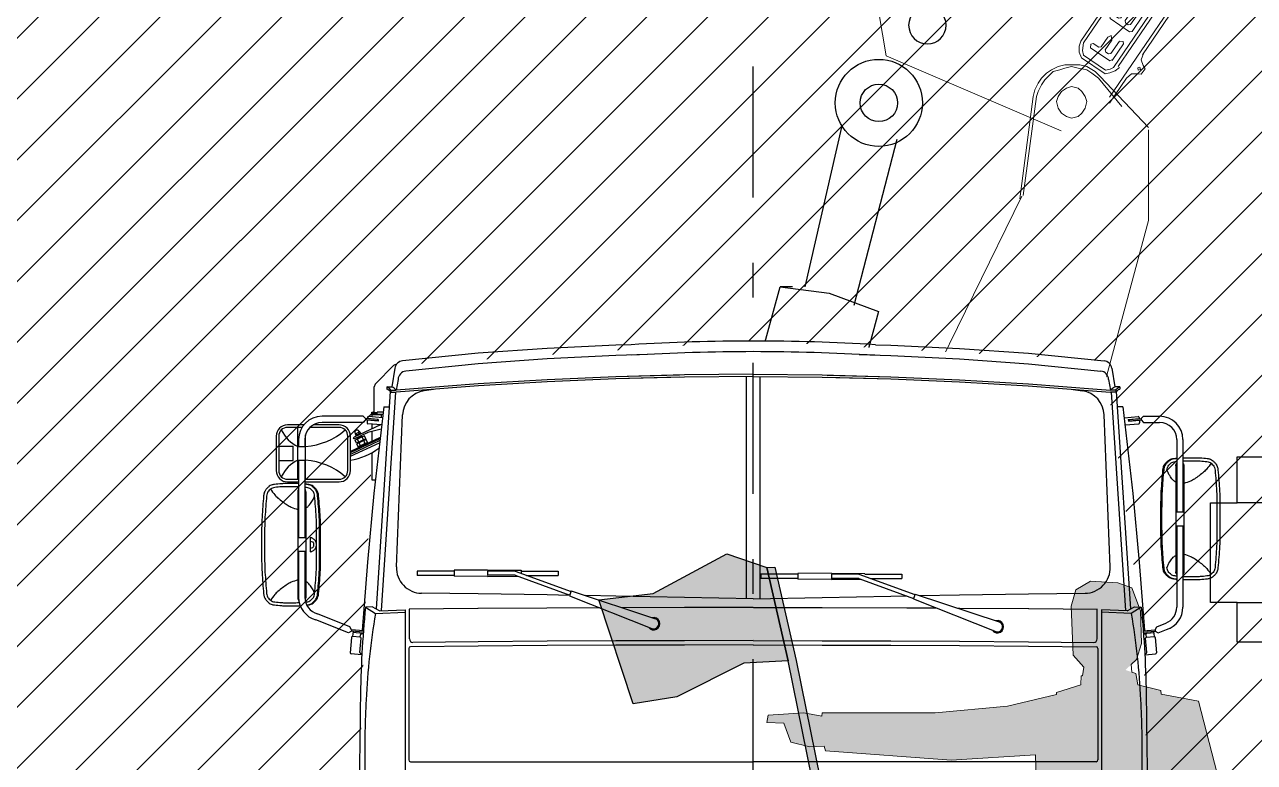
# Model space of a CAD drawing. Header units: metres. Extents: x 668617 to 675126, y 2286318 to 2293677.
# Drawn here: x 672250.003 to 672253.576, y 2287824.059 to 2287826.203 of the extents above; entities that cross this region are included whole.
import ezdxf

# ---------------------------------------------------------------- set-up
doc = ezdxf.new("R2010")
doc.units = ezdxf.units.M
doc.header["$MEASUREMENT"] = 0
doc.set_wipeout_variables(frame=1)
doc.linetypes.add('CONTINUA', pattern=[0])
doc.linetypes.add('DASHDOT2', pattern=[12.7, 6.35, -3.175, 0, -3.175])
for name, color, linetype in [('2', 7, 'Continuous'), ('DMTG_SECCIONES_VIALES', 250, 'Continuous'), ('ESTACIÓN', 7, 'Continuous'), ('PERSONA', 7, 'CONTINUA'), ('PERSONAS HATCH', 254, 'Continuous')]:
    doc.layers.add(name, color=color, linetype=linetype)

# ---------------------------------------------------------------- blocks, each defined once
blk = doc.blocks.new('A$C1E41380F')
at = {"layer": '2', "linetype": 'Continuous', "lineweight": 20}
for p, q in [((253.3, 141.3), (316.7, 14.6)), ((287.5, 48.7), (306.9, 9.7))]:
    blk.add_line(p, q, dxfattribs=at)
for points in [[(-687, 1919.6), (-672.3, 1934.2), (-648, 1948.8), (-628.5, 1953.7), (-584.6, 1953.7), (-565.2, 1948.8), (-545.7, 1939.1), (-531.1, 1929.3), (-516.4, 1914.7), (-506.7, 1900.1), (-496.9, 1880.6), (-492.1, 1861.1)], [(-682.1, 1914.7), (-662.6, 1929.3), (-648, 1939.1), (-623.6, 1943.9), (-604.1, 1948.8), (-584.6, 1943.9), (-570, 1939.1), (-550.5, 1934.2), (-526.2, 1909.8), (-516.4, 1895.2), (-506.7, 1875.7), (-501.8, 1861.1)], [(-827.3, 1771), (-687, 1919.6)], [(-750.3, 1831.9), (-682.1, 1914.7)], [(-560.3, 1846.5), (-565.2, 1827), (-574.9, 1812.4), (-589.5, 1802.7), (-604.1, 1797.8), (-623.6, 1802.7), (-633.4, 1812.4), (-643.1, 1827), (-648, 1846.5), (-643.1, 1861.1), (-633.4, 1875.7), (-623.6, 1885.5), (-604.1, 1890.4), (-589.5, 1885.5), (-574.9, 1875.7), (-565.2, 1861.1), (-560.3, 1846.5)], [(-501.8, 1861.1), (-462.8, 1573.7)], [(-492.1, 1861.1), (-453.1, 1563.9)], [(-828.2, 1500.6), (-828.2, 1764.7)], [(-459.8, 1571.3), (243.6, 136.4)], [(-828.2, 1500.6), (-448.2, 92.6)], [(-550.5, 521.3), (-555.4, 521.3), (-555.4, 555.4), (-550.5, 555.4), (-550.5, 560.3), (-531.1, 560.3), (-526.2, 555.4), (-521.3, 555.4), (-521.3, 550.5), (-516.4, 550.5), (-511.6, 545.7), (-511.6, 540.8), (-506.7, 540.8)], [(-506.7, 540.8), (-112.1, 4.9)], [(-550.5, 521.3), (-414.1, 0)], [(-531.1, 531.1), (-268, 9.7)], [(-136.4, 394.6), (-131.5, 419), (-116.9, 438.5), (-97.4, 453.1), (-78, 458), (-58.5, 453.1), (-43.8, 448.2), (-19.5, 423.9)], [(-131.5, 185.1), (-136.4, 194.9), (-136.4, 394.6)], [(-19.5, 419), (107.2, 160.8)], [(-131.5, 180.3), (-92.6, 107.2)], [(107.2, 160.8), (112.1, 146.2), (116.9, 136.4), (112.1, 112.1), (97.4, 92.6), (78, 78), (53.6, 73.1)], [(243.6, 136.4), (253.3, 141.3)], [(243.6, 136.4), (248.5, 136.4)], [(248.5, 136.4), (287.5, 48.7)], [(-448.2, 92.6), (-443.4, 73.1), (-443.4, 53.6), (-448.2, 29.2), (-453.1, 0)], [(-39, 73.1), (-68.2, 82.8), (-82.8, 92.6), (-92.6, 107.2)], [(-39, 73.1), (53.6, 73.1)], [(311.8, 102.3), (302.1, 97.4), (277.7, 97.4)], [(287.5, 102.3), (297.2, 97.4)], [(-112.1, 4.9), (-277.7, 4.9), (-282.6, 0)], [(-243.6, 0), (-238.7, 4.9)], [(-121.8, 0), (-112.1, 4.9)], [(306.9, 9.7), (316.7, 14.6)], [(306.9, 9.7), (311.8, 9.7)], [(311.8, 9.7), (311.8, 0)], [(311.8, 0), (321.6, 4.9)], [(316.7, 14.6), (316.7, 9.7)], [(316.7, 9.7), (321.6, 4.9)]]:
    blk.add_lwpolyline(points, dxfattribs=at)
blk = doc.blocks.new('A$C7A14382E')
at = {"layer": '2', "linetype": 'Continuous', "lineweight": 20}
for points in [[(30.3, -80.3), (538.9, 137.7), (570.4, 322.4), (48.1, 669.7), (30.3, 741.1), (101.7, 2044.7), (164.2, 2259), (226.7, 2348.2), (441, 2526.8), (467.8, 2580.4), (458.9, 2634), (441, 2678.6), (423.1, 2705.4), (387.4, 2723.2), (208.9, 2723.2), (155.3, 2705.4), (96.6, 2664.2)], [(-59.7, 2486.9), (96.6, 2664.2)], [(-97.1, 2437.9), (-59.7, 2486.9)], [(-97.1, 2437.9), (-109.2, 2429.7)], [(-469.7, 527.4), (-109.2, 2429.7)], [(-150.2, 2213.1), (-163.8, 2215.6)], [(83.9, 1634), (101.7, 1705.4)], [(101.7, 1705.4), (387.4, 1598.2)], [(-45.1, 1306), (-37.9, 1658.8)], [(-37.9, 1658.8), (-36.6, 1665.6), (-27.1, 1660.3)], [(60.4, 1289.5), (-27.1, 1660.3)], [(48.1, 651.8), (387.4, 1598.2)], [(-55.2, 1234.3), (-56.7, 1245.1), (-55.4, 1251.9), (-50.1, 1261.4), (-48.8, 1268.2), (-50.3, 1278.9), (-45.1, 1306)], [(-145.2, 907.7), (-55.2, 1234.3)], [(-285.7, 1036), (-156.1, 1183.3)], [(-156.1, 1183.3), (-149.3, 1182), (-150.6, 1175.2)], [(-225.1, 929.9), (-146.5, 1178)], [(-327.9, 942.4), (-322.8, 969.4), (-314.9, 992.5), (-285.7, 1036)], [(-401.1, 556.5), (-327.9, 942.4)], [(-145.2, 907.7), (-154.5, 895.5), (-178.7, 879), (-196.2, 878.8), (-205.7, 884.1), (-220.7, 897.5), (-224.9, 912.3), (-225.1, 929.9)], [(-426.4, 792.7), (-439.8, 777.7), (-447.9, 772.2), (-465.4, 772.1)], [(-418.4, 798.2), (-426.4, 792.7)], [(-490.3, 696.1), (-506.6, 702.7), (-518.9, 712.1), (-523.1, 726.9), (-523.2, 744.5), (-520.7, 758), (-492.5, 777.2), (-474.9, 777.4)], [(-461.4, 774.8), (-474.9, 777.4)], [(-490.9, 748.8), (-480.1, 750.3), (-470.6, 745), (-466.3, 730.2), (-471.7, 720.7), (-486.5, 716.4), (-498.7, 725.8), (-500.2, 736.6), (-490.9, 748.8)], [(-476.8, 693.6), (-490.3, 696.1)], [(-476.8, 693.6), (-457.8, 683), (-454.8, 661.4)], [(-449.4, 653.3), (-454.8, 661.4)], [(-384.8, 420.2), (-405.7, 476.7), (-405.9, 494.3), (-408.8, 515.9), (-401.1, 556.5)], [(-370.7, 494.6), (-306.3, 538.5), (-295.5, 540), (-283.3, 530.7), (-273.7, 525.4)], [(-323.9, 538.4), (-364.1, 510.9)], [(-326.6, 542.4), (-311.8, 546.6), (-294.2, 546.8), (-277.9, 540.2), (-265.7, 530.8)], [(-184.6, 533), (-169.8, 537.2), (-152.2, 537.4), (-136, 530.8), (-123.7, 521.5), (-116.8, 502.6), (-116.6, 485), (-135.3, 460.5), (-154.1, 453.6), (-168.9, 449.4), (-185.2, 456), (-204.4, 484.2), (-204.6, 501.7), (-198, 518), (-184.6, 533)], [(-206.4, 140.9), (-469.7, 527.4)], [(-378.4, 454), (-382.6, 468.9), (-382.8, 486.4), (-380.2, 500), (-366.9, 515)], [(-296.6, 515.7), (-353, 477.3)], [(-296.6, 515.7), (-287.1, 510.4), (-285.6, 499.6)], [(-35.1, 175.1), (-273.7, 525.4)], [(-27, 180.5), (-265.7, 530.8)], [(-371.8, 470.3), (-376, 485.1), (-370.7, 494.6)], [(-99.1, 96), (-112.7, 98.6), (-122.2, 103.9), (-371.8, 470.3)], [(-342, 461.2), (-351.5, 466.5), (-353, 477.3)], [(-285.6, 499.6), (-342, 461.2)], [(-289, 426.6), (-291.9, 448.1), (-282.5, 460.4), (-263.7, 467.3), (-248.7, 454)], [(-397.5, 464.6), (-429.7, 442.7)], [(-135.7, 106.5), (-374.4, 456.8)], [(-324.1, 426.2), (-322.8, 433), (-312, 434.4)], [(-287.3, 398.2), (-309.3, 430.4)], [(-272.9, 437.5), (-274.3, 448.3), (-260.8, 445.8)], [(-259.1, 417.4), (-272.9, 437.5)], [(-238.8, 413.5), (-260.8, 445.8)], [(-226.8, 421.8), (-248.7, 454)], [(-110.5, 17.5), (-384.8, 420.2)], [(-299.4, 390), (-321.4, 422.2)], [(-259.1, 417.4), (-259, 399.8), (-268.3, 387.6), (-287.2, 380.6), (-299.4, 390)], [(-275.2, 406.4), (-289, 426.6)], [(-275.2, 406.4), (-276.5, 399.7), (-287.3, 398.2)], [(-226.8, 421.8), (-228, 415), (-238.8, 413.5)], [(-231.4, 342), (-234.3, 363.6), (-224.9, 375.8)], [(-224.9, 375.8), (-206.1, 382.8), (-191.1, 369.4)], [(-215.3, 353), (-216.7, 363.8), (-203.2, 361.2)], [(-181.2, 329), (-203.2, 361.2)], [(-169.1, 337.2), (-191.1, 369.4)], [(-266.5, 341.6), (-265.2, 348.4), (-254.4, 349.9)], [(-241.8, 305.4), (-263.7, 337.6)], [(-229.7, 313.6), (-251.7, 345.8)], [(-201.5, 332.8), (-201.4, 315.3), (-207.9, 299), (-229.5, 296.1), (-241.8, 305.4)], [(-217.6, 321.9), (-231.4, 342)], [(-201.5, 332.8), (-215.3, 353)], [(-169.1, 337.2), (-167.7, 326.4), (-181.2, 329)], [(-217.6, 321.9), (-218.9, 315.1), (-229.7, 313.6)], [(-151.2, 302.3), (-207.6, 263.9)], [(-143, 290.2), (-159.1, 279.2)], [(-151.2, 302.3), (-141.7, 297), (-143, 290.2)], [(-206.1, 253.1), (-207.6, 263.9)], [(-176, 208.8), (-206.1, 253.1)], [(-188.6, 253.2), (-187.3, 260)], [(-172.1, 229.1), (-188.6, 253.2)], [(-179.2, 265.5), (-187.3, 260)], [(-179.2, 265.5), (-172.5, 264.2)], [(-156, 240.1), (-172.5, 264.2)], [(-160.4, 272.4), (-159.1, 279.2)], [(-143.9, 248.3), (-160.4, 272.4)], [(-121.1, 258), (-137.2, 247)], [(-121.1, 258), (-111.5, 252.7), (-112.8, 245.9)], [(-165.3, 227.8), (-172.1, 229.1)], [(-112.8, 245.9), (-169.2, 207.5)], [(-157.3, 233.3), (-165.3, 227.8)], [(-156, 240.1), (-157.3, 233.3)], [(-137.2, 247), (-143.9, 248.3)], [(-169.2, 207.5), (-176, 208.8)], [(-151.3, 172.5), (-150, 179.3), (-139.2, 180.8)], [(-114.5, 144.5), (-139.2, 180.8)], [(-117.6, 183.7), (-115, 197.2), (-105.5, 191.9)], [(-98.4, 155.5), (-117.6, 183.7)], [(-86.3, 163.7), (-105.5, 191.9)], [(-27, 180.5), (-22.8, 165.7), (-22.6, 148.2), (-29.2, 131.9), (-97.7, 85.2)], [(-209.1, 144.9), (-202.2, 126.1), (-208.7, 109.8)], [(-118.4, 124.2), (-151.3, 172.5)], [(-107.7, 143.2), (-114.5, 144.5)], [(-55.2, 161.3), (-111.6, 122.9)], [(-99.7, 148.7), (-107.7, 143.2)], [(-98.4, 155.5), (-99.7, 148.7)], [(-35.1, 175.1), (-32.2, 153.5), (-34.7, 139.9), (-99.1, 96)], [(-79.5, 162.5), (-86.3, 163.7)], [(-63.4, 173.4), (-79.5, 162.5)], [(-63.4, 173.4), (-56.7, 172.1), (-55.2, 161.3)], [(-192.3, 85.6), (-203.1, 84.2), (-214.1, 100.3), (-208.7, 109.8)], [(-111.6, 122.9), (-121.1, 128.3)], [(-199.2, 104.5), (-192.5, 103.2), (-193.7, 96.4), (-200.5, 97.7), (-199.2, 104.5)], [(-192.3, 85.6), (-174.7, 85.8), (-159.7, 72.5)], [(-110.3, 0), (-159.7, 72.5)], [(-97.7, 85.2), (-111.2, 87.8), (-127.5, 94.4), (-139.8, 103.7)]]:
    blk.add_lwpolyline(points, dxfattribs=at)
for centre, radius in [((173.1, 2634), 48.5), ((371.6, 2605.1), 55.7)]:
    blk.add_circle(centre, radius, dxfattribs=at)
at = {"layer": '2', "linetype": 'Continuous'}
blk.add_circle((419.1, 226.8), 54.5, dxfattribs=at)
blk = doc.blocks.new('A$C42154543')
at = {"layer": '2'}
for p, q in [((-1324.3, 2337.4), (-1324.3, 2488.4)), ((-1380.3, 2433.4), (-1338.3, 2433.4)), ((-1338.3, 2392.4), (-1338.3, 2433.4)), ((-1324.3, 2432.9), (-1302.3, 2432.9)), ((-1322.3, 2452.9), (-1322.3, 2432.9)), ((-1304.3, 2452.9), (-1304.3, 2432.9)), ((-1302.3, 2337.4), (-1302.3, 2466.9)), ((-1380.3, 2392.4), (-1338.3, 2392.4)), ((-1324.3, 2392.9), (-1302.3, 2392.9)), ((-1322.3, 2392.9), (-1322.3, 2167.1)), ((-1304.3, 2392.9), (-1304.3, 2167.1)), ((-1324.9, 2301.4), (-1324.9, 1992.9)), ((-1301.3, 2323.1), (-1304.3, 2323.1)), ((-1301.7, 2301.4), (-1301.7, 1992.9)), ((-1301.7, 2167.1), (-1324.9, 2167.1)), ((-1289.1, 2167.6), (-1289.1, 2126.6)), ((-1289.1, 2157.1), (-1281.3, 2155)), ((-1279.5, 2152.5), (-1279.5, 2141.7)), ((-1301.7, 2127.1), (-1324.9, 2127.1)), ((-1322.3, 2127.1, 65.7), (-1322.3, 1994.1, 65.7)), ((-1304.3, 2127.1, 65.7), (-1304.3, 1994.1, 65.7)), ((-1289.1, 2137.1), (-1281.3, 2139.3))]:
    blk.add_line(p, q, dxfattribs=at)
for points in [[(-1306.9, 2495.9), (-1354.8, 2495.9, 0.414214), (-1387.8, 2462.9), (-1387.8, 2362.9, 0.414214), (-1354.8, 2329.9), (-1322.3, 2329.9)], [(-1312.3, 2488.4), (-1354.8, 2488.4, 0.414214), (-1380.3, 2462.9), (-1380.3, 2362.9, 0.414214), (-1354.8, 2337.4), (-1322.3, 2337.4)], [(1320, 2397.9, -0.057491), (1329.2, 2395.8, -0.08083), (1335.1, 2392.5, -0.035038), (1341, 2387.1, -0.034038), (1346.3, 2380.8, -0.078452), (1349.4, 2374.5, -0.056603), (1351.3, 2365.1)], [(1319.1, 2389, -0.057491), (1326, 2387.4, -0.08083), (1330.4, 2384.9, -0.035038), (1334.9, 2380.8, -0.034038), (1338.9, 2376, -0.078452), (1341.2, 2371.4, -0.056603), (1342.7, 2364.2)], [(1342.7, 2364.2, -0.007628), (1347.4, 2302.6, -0.014381), (1348.4, 2269.8, -0.000877), (1348.5, 2222.5, -0.000877), (1348.4, 2175.3, -0.014381), (1347.4, 2142.5, -0.007628), (1342.7, 2080.9)], [(1351.3, 2365.1, -0.007628), (1356.1, 2303.1, -0.014381), (1357.1, 2270.1, -0.000877), (1357.2, 2222.5, -0.000877), (1357.1, 2175, -0.014381), (1356.1, 2142, -0.007628), (1351.3, 2080)], [(-1322.3, 2324.6, 0.011917), (-1329.9, 2324.8, 0.00127), (-1345.6, 2324.9, 0.00127), (-1361.4, 2324.8, 0.017213), (-1372.4, 2324.4, 0.009242), (-1392.8, 2322.5)], [(-1424.1, 2289.7, 0.007628), (-1428.9, 2227.7, 0.014381), (-1429.9, 2194.7, 0.000877), (-1430, 2147.1, 0.000877), (-1429.9, 2099.6, 0.014381), (-1428.9, 2066.6, 0.007628), (-1424.1, 2004.6)], [(-1392.8, 2322.5, 0.057491), (-1402, 2320.4, 0.08083), (-1407.8, 2317.1, 0.035038), (-1413.8, 2311.7, 0.034038), (-1419.1, 2305.3, 0.078452), (-1422.2, 2299.1, 0.056603), (-1424.1, 2289.7)], [(-1391.9, 2313.6, 0.057491), (-1398.8, 2311.9, 0.08083), (-1403.2, 2309.5, 0.035038), (-1407.7, 2305.4, 0.034038), (-1411.6, 2300.6, 0.078452), (-1414, 2295.9, 0.056603), (-1415.5, 2288.8)], [(-1403.8, 2309, 0.030502), (-1391.6, 2292.1, 0.048984), (-1382.5, 2282.8, 0.011788), (-1369.2, 2272.4, 0.011974), (-1355.6, 2262.7, 0.049768), (-1344.4, 2256.6, 0.030748), (-1324.9, 2249.8)], [(-1322.3, 2315.6, 0.012652), (-1330.2, 2315.9, 0.00127), (-1345.6, 2315.9, 0.00127), (-1361.1, 2315.9, 0.017213), (-1371.9, 2315.4, 0.009242), (-1391.9, 2313.6)], [(-1322.3, 2308.8, 0.026115), (-1323.7, 2306.6, 0.077175), (-1324.5, 2304.5, 0.0553), (-1324.9, 2301.4)], [(-1298.5, 2322.5, 0.002623), (-1304.3, 2323.1, 0.017213)], [(-1299.4, 2313.6, 0.002246), (-1304.3, 2314.1, 0.017213)], [(-1301.7, 2301.4, 0.0553), (-1302, 2304.5, 0.077175), (-1302.8, 2306.6, 0.026115), (-1304.3, 2308.8, 0.0556)], [(-1301.7, 2253.5, 0.029552), (-1294.3, 2259.3, 0.048188), (-1290.4, 2263.5, 0.011178), (-1285.9, 2269.6, 0.011011), (-1281.6, 2276, 0.047458), (-1279, 2281.3, 0.029325), (-1276, 2290.3)], [(-1295.5, 2322.5, 0.002623), (-1301.3, 2323.1, 0.017213)], [(-1275.8, 2288.8, 0.056603), (-1277.3, 2295.9, 0.078452), (-1279.6, 2300.6, 0.034038), (-1283.6, 2305.4, 0.035038), (-1288.1, 2309.5, 0.08083), (-1292.5, 2311.9, 0.057491), (-1299.4, 2313.6)], [(-1267.2, 2289.7, 0.056603), (-1269.1, 2299.1, 0.078452), (-1272.2, 2305.3, 0.034038), (-1277.5, 2311.7, 0.035038), (-1283.4, 2317.1, 0.08083), (-1289.3, 2320.4, 0.057491), (-1298.5, 2322.5)], [(-1264.2, 2289.7, 0.056603), (-1266.1, 2299.1, 0.078452), (-1269.2, 2305.3, 0.034038), (-1274.5, 2311.7, 0.035038), (-1280.4, 2317.1, 0.08083), (-1286.3, 2320.4, 0.057491), (-1295.5, 2322.5)], [(-1267.2, 2004.6, 0.007628), (-1262.4, 2066.6, 0.014381), (-1261.4, 2099.6, 0.000877), (-1261.3, 2147.1, 0.000877), (-1261.4, 2194.7, 0.014381), (-1262.4, 2227.7, 0.007628), (-1267.2, 2289.7)], [(-1264.2, 2004.6, 0.007628), (-1259.4, 2066.6, 0.014381), (-1258.4, 2099.6, 0.000877), (-1258.3, 2147.1, 0.000877), (-1258.4, 2194.7, 0.014381), (-1259.4, 2227.7, 0.007628), (-1264.2, 2289.7)], [(-1415.5, 2288.8, 0.007628), (-1420.2, 2227.2, 0.014381), (-1421.2, 2194.4, 0.000877), (-1421.3, 2147.1, 0.000877), (-1421.2, 2099.8, 0.014381), (-1420.2, 2067.1, 0.007628), (-1415.5, 2005.4)], [(-1275.8, 2005.4, 0.007628), (-1271.1, 2067.1, 0.014381), (-1270.1, 2099.8, 0.000877), (-1270, 2147.1, 0.000877), (-1270.1, 2194.4, 0.014381), (-1271.1, 2227.2, 0.007628), (-1275.8, 2288.8)], [(-1289.1, 2126.6, 0.054049), (-1284.2, 2127.6, 0.077228), (-1281.1, 2129.1, 0.031609), (-1276.8, 2132.5, 0.053756), (-1274.7, 2134.8, 0.052048), (-1272.6, 2138.6, 0.052179), (-1271.2, 2142.8, 0.051461), (-1270.8, 2147.1, 0.051461), (-1271.2, 2151.5, 0.052179), (-1272.6, 2155.6, 0.052048), (-1274.7, 2159.4, 0.053756), (-1276.8, 2161.8, 0.031609), (-1281.1, 2165.1, 0.077228), (-1284.2, 2166.7, 0.054049), (-1289.1, 2167.6)], [(-1279.5, 2152.5, 0.053709), (-1279.5, 2153.2, 0.075573), (-1279.7, 2153.6, 0.0313), (-1280, 2154.1, 0.032148), (-1280.3, 2154.5, 0.077683), (-1280.7, 2154.7, 0.054482), (-1281.3, 2155)], [(-1281.3, 2139.3, 0.054482), (-1280.7, 2139.6, 0.077683), (-1280.3, 2139.8, 0.032148), (-1280, 2140.2, 0.0313), (-1279.7, 2140.7, 0.075573), (-1279.5, 2141.1, 0.053709), (-1279.5, 2141.7)], [(1342.7, 2080.9, -0.056603), (1341.2, 2073.7, -0.078452), (1338.9, 2069.1, -0.034038), (1334.9, 2064.3, -0.035038), (1330.4, 2060.2, -0.08083), (1326, 2057.7, -0.057491), (1319.1, 2056.1)], [(1351.3, 2080, -0.056603), (1349.4, 2070.6, -0.078452), (1346.3, 2064.3, -0.034038), (1341, 2058, -0.035038), (1335.1, 2052.6, -0.08083), (1329.2, 2049.3, -0.057491), (1320, 2047.2)], [(-1324.9, 2044.5, 0.030748), (-1344.4, 2037.7, 0.049768), (-1355.6, 2031.6, 0.011974), (-1369.2, 2021.9, 0.011788), (-1382.5, 2011.4, 0.048984), (-1391.6, 2002.2, 0.030502), (-1403.8, 1985.2)], [(-1276, 2003.9, 0.029325), (-1279, 2013, 0.047458), (-1281.6, 2018.3, 0.011011), (-1285.9, 2024.7, 0.011178), (-1290.4, 2030.8, 0.048188), (-1294.3, 2035, 0.029552), (-1301.7, 2040.8)], [(-1424.1, 2004.6, 0.056603), (-1422.2, 1995.1, 0.078452), (-1419.1, 1988.9, 0.034038), (-1413.8, 1982.6, 0.035038), (-1407.8, 1977.2, 0.08083), (-1402, 1973.9, 0.057491), (-1392.8, 1971.8)], [(-1415.5, 2005.4, 0.056603), (-1414, 1998.3, 0.078452), (-1411.6, 1993.6, 0.034038), (-1407.7, 1988.9, 0.035038), (-1403.2, 1984.8, 0.08083), (-1398.8, 1982.3, 0.057491), (-1391.9, 1980.7)], [(-1299.4, 1980.7, 0.057491), (-1292.5, 1982.3, 0.08083), (-1288.1, 1984.8, 0.035038), (-1283.6, 1988.9, 0.034038), (-1279.6, 1993.6, 0.078452), (-1277.3, 1998.3, 0.056603), (-1275.8, 2005.4)], [(-1298.5, 1971.8, 0.057491), (-1289.3, 1973.9, 0.08083), (-1283.4, 1977.2, 0.035038), (-1277.5, 1982.6, 0.034038), (-1272.2, 1988.9, 0.078452), (-1269.1, 1995.1, 0.056603), (-1267.2, 2004.6)], [(-1295.5, 1971.8, 0.057491), (-1286.3, 1973.9, 0.08083), (-1280.4, 1977.2, 0.035038), (-1274.5, 1982.6, 0.034038), (-1269.2, 1988.9, 0.078452), (-1266.1, 1995.1, 0.056603), (-1264.2, 2004.6)], [(-1392.8, 1971.8, 0.009242), (-1372.4, 1969.9, 0.017213), (-1361.4, 1969.4, 0.00127), (-1345.6, 1969.4, 0.00127), (-1329.9, 1969.4, 0.018888), (-1317.8, 1969.9, 0.009242)], [(-1391.9, 1980.7, 0.009242), (-1371.9, 1978.8, 0.017213), (-1361.1, 1978.4, 0.00127), (-1345.6, 1978.4, 0.00127), (-1330.2, 1978.4, 0.015462), (-1320.5, 1978.8, 0.009242)], [(-1324.9, 1992.9, 0.0553), (-1324.5, 1989.8, 0.077175), (-1323.7, 1987.7, 0.037077), (-1321.6, 1984.6, 0.0556)], [(-1303.7, 1986.3, 0.015584), (-1302.8, 1987.7, 0.077175), (-1302, 1989.8, 0.0553), (-1301.7, 1992.9)], [(-1302.4, 1980.4, 0.001355), (-1299.4, 1980.7)], [(-1299, 1971.7, 0.000214), (-1298.5, 1971.8)], [(-1298.8, 1971.4, 0.001504), (-1295.5, 1971.8)]]:
    blk.add_lwpolyline(points, format="xyb", dxfattribs=at)
for centre, radius, start, end in [((-1282.4, 2523.7), 100, 205.3342, 245.2591), ((-1282.4, 2302.1), 100, 114.7409, 154.6658), ((-1254.3, 1994.1), 68, 180, 255), ((-1254.3, 1994.1), 50, 180, 255)]:
    blk.add_arc(centre, radius, start, end, dxfattribs=at)
at = {"color": 7, "linetype": 'Continuous', "lineweight": 15, "true_color": 0xffffff}
blk.add_wipeout([(-1225, -2.7), (-1237.9, 1326.3), (-1145.2, 1472), (-1128, 1965.6), (-1101.2, 2611.6), (-1046.4, 2668), (0, 2739.6), (1020.3, 2681.8), (1134.7, 1887), (1144.7, 1449.8), (1240, 1315.4), (1217.4, 0), (570.6, 0), (557.5, 296.4), (-557.5, 296.4), (-563, 5.9)], dxfattribs=at).dxf.layer = '2'
at = {"layer": '2'}
for p, q in [((-400, 2727.6), (-600, 2717.6)), ((-355, 2729), (-400, 2727.6)), ((355, 2729), (400, 2727.6)), ((400, 2727.6), (600, 2717.6)), ((-800, 2704.1), (-1020.3, 2681.8)), ((-600, 2717.6), (-800, 2704.1)), ((-600, 2687.9), (-800, 2673.4)), ((-400, 2697.9), (-600, 2687.9)), ((-308, 2700.6), (-400, 2697.9)), ((308, 2700.6), (400, 2697.9)), ((400, 2697.9), (600, 2687.9)), ((600, 2717.6), (800, 2704.1)), ((600, 2687.9), (800, 2673.4)), ((800, 2704.1), (1020.3, 2681.8)), ((-1098.2, 2616.2), (-1046.4, 2668)), ((-1042.5, 2660.8), (-1051, 2605.9)), ((-800, 2673.4), (-1010.5, 2652.3)), ((800, 2673.4), (1010.5, 2652.3)), ((1042.5, 2660.8), (1051, 2605.9)), ((-1033.1, 2627.4), (-1039, 2596.4)), ((-800, 2614.9), (-1000, 2599.4)), ((-600, 2626.9), (-800, 2614.9)), ((-599.6, 2620.9), (-799.6, 2608.9)), ((-400, 2635.9), (-600, 2626.9)), ((-399.7, 2629.9), (-599.7, 2620.9)), ((-215, 2640.5), (-400, 2635.9)), ((-215, 2634.5), (-399.9, 2629.9)), ((215, 2640.5), (400, 2635.9)), ((215, 2634.5), (399.9, 2629.9)), ((399.7, 2629.9), (599.7, 2620.9)), ((400, 2635.9), (600, 2626.9)), ((599.6, 2620.9), (799.6, 2608.9)), ((600, 2626.9), (800, 2614.9)), ((800, 2614.9), (1000, 2599.4)), ((1033.1, 2627.4), (1039, 2596.4)), ((-1102.3, 2533.1), (-1102.3, 2606.3)), ((-1055.7, 2592.6), (-1096.8, 1960.1)), ((-1040.8, 2590.4), (-1082.1, 1955.3)), ((-1066, 2605.9), (-1051, 2605.9)), ((-1066, 2605.9), (-1066, 2599.9)), ((-1054, 2596.4), (-1054, 2590.4)), ((-1054, 2596.4), (-1039, 2596.4)), ((-1054, 2590.4), (-1038.8, 2590.4)), ((-1000, 2599.4), (-1039, 2596.4)), ((-999.5, 2593.4), (-1038.8, 2590.4)), ((-799.5, 2608.9), (-999.5, 2593.4)), ((-930.6, 2598.7), (-957.2, 2594.8)), ((799.5, 2608.9), (999.5, 2593.4)), ((930.6, 2598.7), (957.2, 2594.8)), ((999.5, 2593.4), (1038.8, 2590.4)), ((1000, 2599.4), (1039, 2596.4)), ((1054, 2590.4), (1038.8, 2590.4)), ((1054, 2596.4), (1039, 2596.4)), ((1040.8, 2590.4), (1082.1, 1955.3)), ((1066, 2605.9), (1051, 2605.9)), ((1054, 2596.4), (1054, 2590.4)), ((1055.7, 2592.6), (1096.8, 1960.1)), ((1066, 2605.9), (1066, 2599.9)), ((-1075, 2548.3), (-1104, 2295.9)), ((-1075, 2548.3), (-1058.6, 2548.3)), ((1075, 2548.3), (1058.6, 2548.3)), ((1075, 2548.3), (1104, 2295.9)), ((-1134.5, 2520.9), (-1254.3, 2520.9)), ((-1127.8, 2509.9, 65.7), (-1134.8, 2502.9, 65.7)), ((-1127.5, 2513.9, 65.7), (-1134.5, 2520.9, 65.7)), ((-1127.5, 2513.9, 65.7), (-1127.8, 2509.9, 65.7)), ((-1093, 2507, 65.7), (-1127.8, 2509.9, 65.7)), ((-1092.6, 2511, 65.7), (-1127.5, 2513.9, 65.7)), ((-1122.9, 2509, 65.7), (-1123.5, 2502, 65.7)), ((-1091, 2506.4, 65.7), (-1122.9, 2509, 65.7)), ((-1122.2, 2516.9, 65.7), (-1122.5, 2513.9, 65.7)), ((-1090.6, 2511.3, 65.7), (-1122.5, 2513.9, 65.7)), ((-1078.7, 2516.4, 65.7), (-1119, 2519.7, 65.7)), ((-1109.5, 2532.3), (-1104.7, 2532.3)), ((-1109.5, 2525.9), (-1109.5, 2532.3)), ((-1077.6, 2525.9), (-1109.5, 2525.9)), ((-1082.5, 2524.9), (-1108.5, 2524.9)), ((-1108.5, 2518.8), (-1108.5, 2524.9)), ((-1094.3, 2531.1), (-1108.3, 2531.1)), ((-1108.3, 2527.1), (-1108.3, 2531.1)), ((-1094.3, 2527.1), (-1108.3, 2527.1)), ((-1104.7, 2531.1), (-1104.7, 2532.3)), ((-1094.3, 2525.9), (-1094.3, 2532.3)), ((-1076.8, 2532.3), (-1094.3, 2532.3)), ((-1092.6, 2511, 65.7), (-1093, 2507, 65.7)), ((-1090.6, 2511.3, 65.7), (-1091, 2506.4, 65.7)), ((-1082.5, 2525.9), (-1082.5, 2516.7)), ((-1038, 2082.9), (-1020.4, 2524.6)), ((1038, 2082.9), (1020.4, 2524.6)), ((1078.7, 2516.4, 65.7), (1119, 2519.7, 65.7)), ((1090.6, 2511.3, 65.7), (1122.5, 2513.9, 65.7)), ((1090.6, 2511.3, 65.7), (1091, 2506.4, 65.7)), ((1091, 2506.4, 65.7), (1122.9, 2509, 65.7)), ((1092.6, 2511, 65.7), (1127.5, 2513.9, 65.7)), ((1092.6, 2511, 65.7), (1093, 2507, 65.7)), ((1093, 2507, 65.7), (1127.8, 2509.9, 65.7)), ((1122.2, 2516.9, 65.7), (1122.5, 2513.9, 65.7)), ((1122.9, 2509, 65.7), (1123.5, 2502, 65.7)), ((1127.5, 2513.9, 65.7), (1134.5, 2520.9, 65.7)), ((1127.5, 2513.9, 65.7), (1127.8, 2509.9, 65.7)), ((1127.8, 2509.9, 65.7), (1134.8, 2502.9, 65.7)), ((1134.5, 2520.9, 65.7), (1181.5, 2520.9, 65.7)), ((-1134.8, 2502.9), (-1254.3, 2502.9)), ((-1122.9, 2472.4), (-1161.9, 2454.2)), ((-1084.6, 2495.8), (-1161.3, 2460)), ((-1158.3, 2471.4), (-1157.2, 2469.1)), ((-1144.6, 2475), (-1158.2, 2468.7)), ((-1158.2, 2468.7), (-1156.3, 2464.6)), ((-1142.7, 2470.9), (-1156.3, 2464.6)), ((-1154.8, 2470.3), (-1152.9, 2466.2)), ((-1148, 2473.4), (-1146.1, 2469.3)), ((-1146.5, 2476.8), (-1145.5, 2474.6)), ((-1144.6, 2475), (-1142.7, 2470.9)), ((-1142.7, 2468.7), (-1143.6, 2470.5)), ((-1082.5, 2483.1), (-1121.1, 2473.1)), ((-1081.1, 2495.5, 65.7), (-1120.7, 2498.8, 65.7)), ((-1108.5, 2484.6), (-1108.5, 2497.8)), ((-1108.5, 2448.2), (-1108.5, 2476.3)), ((1081.1, 2495.5, 65.7), (1120.7, 2498.8, 65.7)), ((1134.8, 2502.9, 65.7), (1181.5, 2502.9, 65.7)), ((-1085.2, 2459.1), (-1171.8, 2418.7)), ((-1171.8, 2415.4), (-1085.6, 2455.6)), ((-1086.3, 2449.8), (-1171.8, 2409.9)), ((-1171.8, 2404.4), (-1087, 2443.9)), ((-1161.9, 2454.2), (-1162.7, 2456)), ((-1131.2, 2464.1), (-1158.4, 2451.4)), ((-1154.2, 2442.4), (-1158.4, 2451.4)), ((-1154.5, 2463.2), (-1155.3, 2465)), ((-1127, 2455.1), (-1154.2, 2442.4)), ((-1126.1, 2453.3), (-1153.3, 2440.6)), ((-1148.3, 2429.7), (-1153.3, 2440.6)), ((-1151, 2456.8), (-1151.9, 2458.9)), ((-1147.4, 2445.6), (-1151.6, 2454.6)), ((-1150.6, 2441.8), (-1151.5, 2443.7)), ((-1140.1, 2461.9), (-1151, 2456.8)), ((-1121.9, 2444.2), (-1149.1, 2431.5)), ((-1142.3, 2434.7), (-1146.5, 2443.7)), ((-1140.1, 2461.9), (-1141.1, 2463.9)), ((-1133.8, 2451.9), (-1138, 2461)), ((-1128.7, 2441), (-1132.9, 2450.1)), ((-1127, 2455.1), (-1131.2, 2464.1)), ((-1128.9, 2452), (-1129.7, 2453.8)), ((-1121.1, 2442.4), (-1126.1, 2453.3)), ((1231.5, 2452.9, 65.7), (1231.5, 2242.5, 65.7)), ((1249.5, 2452.9, 65.7), (1249.5, 2242.5, 65.7)), ((-1108.5, 2334.9), (-1108.5, 2415.3)), ((1228.5, 2398.5), (1231.5, 2398.5)), ((1228.9, 2376.8), (1228.9, 2068.3)), ((1252.1, 2376.8), (1252.1, 2068.3)), ((-1099.5, 2334.9), (-1108.5, 2334.9)), ((-1104, 2295.9), (-1122.5, 2095.9)), ((1104, 2295.9), (1122.5, 2095.9)), ((1228.9, 2242.5), (1252.1, 2242.5)), ((1228.9, 2202.5), (1252.1, 2202.5)), ((1231.5, 2202.5, 65.7), (1231.5, 1965.4, 65.7)), ((1249.5, 2202.5, 65.7), (1249.5, 1965.4, 65.7)), ((-1122.5, 2095.9), (-1137.6, 1897.3)), ((1122.5, 2095.9), (1137.6, 1897.3)), ((-870.5, 2070.2), (-978, 2070.2)), ((-978, 2070.2), (-978, 2057.9)), ((-870.5, 2057.9), (-978, 2057.9)), ((-773, 2073.5), (-870.5, 2072.6)), ((-870.5, 2072.6), (-870.5, 2055.6)), ((-773, 2054.7), (-870.5, 2055.6)), ((-773, 2073.5), (-675.5, 2072.6)), ((-773, 2070.1), (-773, 2058.1)), ((-693, 2070.1), (-773, 2070.1)), ((-693, 2058.1), (-773, 2058.1)), ((-773, 2054.7), (-685.9, 2055.5)), ((-693, 2070.1), (-530, 2010.8)), ((-693, 2058.1), (-533.9, 2000.1)), ((-675.5, 2072.6), (-675.5, 2063.7)), ((-675.5, 2070.2), (-568, 2070.2)), ((-659.6, 2057.9), (-568, 2057.9)), ((-568, 2070.2), (-568, 2057.9)), ((129.5, 2061.2), (22, 2061.2)), ((129.5, 2048.9), (22, 2048.9)), ((227, 2064.5), (129.5, 2063.6)), ((129.5, 2063.6), (129.5, 2046.6)), ((227, 2045.7), (129.5, 2046.6)), ((227, 2064.5), (324.5, 2063.6)), ((307, 2061.1), (227, 2061.1)), ((227, 2061.1), (227, 2049.1)), ((307, 2049.1), (227, 2049.1)), ((227, 2045.7), (314.1, 2046.5)), ((307, 2061.1), (470, 2001.8)), ((307, 2049.1), (466.1, 1991.1)), ((324.5, 2061.2), (432, 2061.2)), ((340.4, 2048.9), (432, 2048.9)), ((432, 2061.2), (432, 2048.9)), ((1228.5, 2046.6), (1231.5, 2046.6)), ((-800, 2003.9), (-965, 2005.9)), ((-600, 2000.9), (-800, 2003.9)), ((-529.4, 2012.5), (-534.5, 1998.4)), ((-529.4, 2012.5), (-284.9, 1931.5)), ((470.6, 2003.5), (466, 1991)), ((470.6, 2003.5), (715.1, 1922.5)), ((600, 2000.9), (800, 2003.9)), ((800, 2003.9), (965, 2005.9)), ((-534.1, 1999.7), (-600, 2000.9)), ((-534.5, 1998.4), (-295.1, 1903.3)), ((-400, 1997.4), (-488.4, 1998.9)), ((-200, 1993.4), (-400, 1997.4)), ((0, 1989.4), (-200, 1993.4)), ((0, 1989.4), (200, 1993.4)), ((200, 1993.4), (400, 1997.4)), ((400, 1997.4), (446.7, 1998.2)), ((465.5, 1989.4), (704.9, 1894.3)), ((484.6, 1998.9), (600, 2000.9)), ((-1173.7, 1908.5), (-1267.2, 1945.8)), ((-1109, 1966.3), (-1128, 1965.6)), ((-1128, 1965.6), (-1099, 1947.4)), ((-1087, 1955.1), (-1109, 1966.3)), ((-1099, 1947.4), (-1013, 1950.9)), ((-1087, 1955.1), (-1013, 1958.1)), ((-1013, 1958.1), (-1013, 1136.9)), ((-800.8, 1961.1), (-1000.8, 1959.4)), ((-1000, 1873), (-1000, 1959.4)), ((-600.7, 1962.6), (-800.7, 1961.1)), ((-446.4, 1963.4), (-600.5, 1962.6)), ((-200.4, 1964.4), (-382.1, 1963.7)), ((-0.1, 1964.6), (-200.1, 1964.4)), ((0.1, 1964.6), (200.1, 1964.4)), ((200.4, 1964.4), (446.4, 1963.4)), ((446.4, 1963.4), (532, 1963)), ((593.8, 1962.7), (600.5, 1962.6)), ((593.8, 1962.7), (600.5, 1962.6)), ((593.8, 1962.7), (600.5, 1962.6)), ((600.7, 1962.6), (800.7, 1961.1)), ((800.8, 1961.1), (1000.8, 1959.4)), ((1000, 1873), (1000, 1959.4)), ((1013, 1958.1), (1013, 1136.9)), ((1087, 1955.1), (1013, 1958.1)), ((1099, 1947.4), (1013, 1950.9)), ((1087, 1955.1), (1109, 1966.3)), ((1128, 1965.6), (1099, 1947.4)), ((1109, 1966.3), (1128, 1965.6)), ((-1177.7, 1890.9), (-1271.9, 1928.5)), ((-1169.1, 1895.9), (-1177.7, 1890.9)), ((-1168.7, 1899.9), (-1173.7, 1908.5)), ((-1168.7, 1899.9), (-1169.1, 1895.9)), ((-1134.2, 1893), (-1169.1, 1895.9)), ((-1133.9, 1897), (-1168.7, 1899.9)), ((1133.9, 1897), (1168.7, 1899.9)), ((1134.2, 1893), (1169.1, 1895.9)), ((1168.7, 1899.9), (1173.7, 1908.5)), ((1168.7, 1899.9), (1169.1, 1895.9)), ((1169.1, 1895.9), (1177.7, 1890.9)), ((1173.7, 1908.5), (1200, 1919)), ((1177.7, 1890.9), (1211.2, 1904.3)), ((-1168.6, 1877.4), (-1172.4, 1833)), ((-1164.1, 1895.5), (-1165.4, 1880.1)), ((-1143.5, 1878.2), (-1165.4, 1880.1)), ((-1134.5, 1889), (-1164.4, 1891.5)), ((-1144.3, 1833.6), (-1140.8, 1875)), ((-1143.5, 1878.2), (-1142.9, 1884.7)), ((-1134.7, 1887), (-1139.7, 1887.4)), ((-800, 1864.6), (-989.9, 1863)), ((-600, 1866.1), (-800, 1864.6)), ((-400, 1867.1), (-600, 1866.1)), ((-200, 1867.9), (-400, 1867.1)), ((0, 1868.1), (-200, 1867.9)), ((0, 1868.1), (200, 1867.9)), ((200, 1867.9), (400, 1867.1)), ((400, 1867.1), (600, 1866.1)), ((600, 1866.1), (800, 1864.6)), ((800, 1864.6), (989.9, 1863)), ((1134.5, 1889), (1164.4, 1891.5)), ((1134.7, 1887), (1139.7, 1887.4)), ((1144.3, 1833.6), (1140.8, 1875)), ((1143.5, 1878.2), (1142.9, 1884.7)), ((1143.5, 1878.2), (1165.4, 1880.1)), ((1164.1, 1895.5), (1165.4, 1880.1)), ((1168.6, 1877.4), (1172.4, 1833)), ((-1139.8, 1827.2), (-1169.7, 1829.8)), ((-1138.3, 1830.1), (-1141.6, 1830.4)), ((-1002, 1845.4), (-1002, 1520.9)), ((-800, 1852.4), (-997, 1850.4)), ((-600, 1853.9), (-800, 1852.4)), ((-400, 1854.9), (-600, 1853.9)), ((-200, 1855.2), (-400, 1854.9)), ((0, 1855.4), (-200, 1855.2)), ((0, 1855.4), (200, 1855.2)), ((200, 1855.2), (400, 1854.9)), ((400, 1854.9), (600, 1853.9)), ((600, 1853.9), (800, 1852.4)), ((800, 1852.4), (997, 1850.4)), ((1002, 1845.4), (1002, 1520.9)), ((1138.3, 1830.1), (1141.6, 1830.4)), ((1139.8, 1827.2), (1169.7, 1829.8)), ((-997, 1515.9), (0, 1515.9)), ((997, 1515.9), (0, 1515.9))]:
    blk.add_line(p, q, dxfattribs=at)
at = {"layer": '2', "linetype": 'Continuous'}
for p, q in [((-800, 2614.9), (-1000, 2599.4)), ((-600, 2626.9), (-800, 2614.9)), ((-599.6, 2620.9), (-799.6, 2608.9)), ((-400, 2635.9), (-600, 2626.9)), ((-399.7, 2629.9), (-599.7, 2620.9)), ((-200, 2640.9), (-400, 2635.9)), ((-199.9, 2634.9), (-399.9, 2629.9)), ((0, 2642.9), (-200, 2640.9)), ((0.1, 2636.9), (-199.9, 2634.9)), ((-20, 1989.8), (-20, 2636.7)), ((-0.1, 2636.9), (199.9, 2634.9)), ((0, 2642.9), (200, 2640.9)), ((20, 1989.8), (20, 2636.7)), ((199.9, 2634.9), (399.9, 2629.9)), ((200, 2640.9), (400, 2635.9)), ((399.7, 2629.9), (599.7, 2620.9)), ((400, 2635.9), (600, 2626.9)), ((599.6, 2620.9), (799.6, 2608.9)), ((600, 2626.9), (800, 2614.9)), ((800, 2614.9), (1000, 2599.4)), ((-799.5, 2608.9), (-999.5, 2593.4)), ((-930.6, 2598.7), (-957.2, 2594.8)), ((799.5, 2608.9), (999.5, 2593.4)), ((930.6, 2598.7), (957.2, 2594.8)), ((22, 2061.2), (22, 2048.9))]:
    blk.add_line(p, q, dxfattribs=at)
at = {"layer": '2', "color": 7, "linetype": 'DASHDOT2', "ltscale": 60}
blk.add_lwpolyline([(0, -291.2), (0, -291.2), (0, -291.2), (0, -291.2), (0, -291.2), (0, -291.2), (0, 6142.8)], dxfattribs=at)
at = {"layer": '2'}
for points in [[(-1054, 2596.4, 0.144009), (-1066, 2605.9, -5.149846)], [(-1054, 2590.4, 0.144009), (-1066, 2599.9, -5.149846)], [(-1039, 2596.4, 0.144009), (-1051, 2605.9, -5.149846)], [(1039, 2596.4, -0.144009), (1051, 2605.9, 5.149846)], [(1054, 2596.4, -0.144009), (1066, 2605.9, 5.149846)], [(1054, 2590.4, -0.144009), (1066, 2599.9, 5.149846)], [(-1304.3, 2329.9), (-1204.8, 2329.9, 0.414214), (-1171.8, 2362.9), (-1171.8, 2462.9, 0.414214), (-1204.8, 2495.9), (-1279.8, 2495.9)], [(-1304.3, 2337.4), (-1204.8, 2337.4, 0.414214), (-1179.3, 2362.9), (-1179.3, 2462.9, 0.414214), (-1204.8, 2488.4), (-1289.5, 2488.4)], [(1191.4, 2365.1, -0.056603), (1193.3, 2374.5, -0.078452), (1196.4, 2380.8, -0.034038), (1201.7, 2387.1, -0.035038), (1207.7, 2392.5, -0.08083), (1213.5, 2395.8, -0.057491), (1222.7, 2397.9)], [(1194.4, 2365.1, -0.056603), (1196.3, 2374.5, -0.078452), (1199.4, 2380.8, -0.034038), (1204.7, 2387.1, -0.035038), (1210.7, 2392.5, -0.08083), (1216.5, 2395.8, -0.057491), (1225.7, 2397.9)], [(1222.7, 2397.9, -0.002623), (1228.5, 2398.5, -0.017213)], [(1225.7, 2397.9, -0.002623), (1231.5, 2398.5, -0.017213)], [(1249.5, 2400, -0.011917), (1257.1, 2400.3, -0.00127), (1272.9, 2400.3, -0.00127), (1288.6, 2400.3, -0.017213), (1299.6, 2399.8, -0.009242), (1320, 2397.9)], [(1191.4, 2080, -0.007628), (1186.6, 2142, -0.014381), (1185.6, 2175, -0.000877), (1185.5, 2222.5, -0.000877), (1185.6, 2270.1, -0.014381), (1186.6, 2303.1, -0.007628), (1191.4, 2365.1)], [(1194.4, 2080, -0.007628), (1189.6, 2142, -0.014381), (1188.6, 2175, -0.000877), (1188.5, 2222.5, -0.000877), (1188.6, 2270.1, -0.014381), (1189.6, 2303.1, -0.007628), (1194.4, 2365.1)], [(1203, 2364.2, -0.056603), (1204.5, 2371.4, -0.078452), (1206.9, 2376, -0.034038), (1210.8, 2380.8, -0.035038), (1215.3, 2384.9, -0.08083), (1219.7, 2387.4, -0.057491), (1226.6, 2389)], [(1228.9, 2328.9, -0.029552), (1221.5, 2334.7, -0.048188), (1217.6, 2338.9, -0.011178), (1213.1, 2345, -0.011011), (1208.8, 2351.4, -0.047458), (1206.2, 2356.7, -0.029325), (1203.2, 2365.7)], [(1226.6, 2389, -0.002246), (1231.5, 2389.5, -0.017213)], [(1228.9, 2376.8, -0.0553), (1229.2, 2379.9, -0.077175), (1230.1, 2382, -0.026115), (1231.5, 2384.2, -0.0556)], [(1249.5, 2391, -0.012652), (1257.4, 2391.3, -0.00127), (1272.9, 2391.3, -0.00127), (1288.3, 2391.3, -0.017213), (1299.1, 2390.8, -0.009242), (1319.1, 2389)], [(1249.5, 2384.2, -0.026115), (1250.9, 2382, -0.077175), (1251.8, 2379.9, -0.0553), (1252.1, 2376.8)], [(1331.1, 2384.5, -0.030502), (1318.9, 2367.5, -0.048984), (1309.7, 2358.2, -0.011788), (1296.4, 2347.8, -0.011974), (1282.8, 2338.1, -0.049768), (1271.6, 2332, -0.030748), (1252.1, 2325.2)], [(1203.2, 2079.4, -0.029325), (1206.2, 2088.4, -0.047458), (1208.8, 2093.7, -0.011011), (1213.1, 2100.1, -0.011178), (1217.6, 2106.2, -0.048188), (1221.5, 2110.4, -0.029552), (1228.9, 2116.2)], [(1252.1, 2119.9, -0.030748), (1271.6, 2113.1, -0.049768), (1282.8, 2107, -0.011974), (1296.4, 2097.3, -0.011788), (1309.7, 2086.9, -0.048984), (1318.9, 2077.6, -0.030502), (1331.1, 2060.6)], [(1222.7, 2047.2, -0.057491), (1213.5, 2049.3, -0.08083), (1207.7, 2052.6, -0.035038), (1201.7, 2058, -0.034038), (1196.4, 2064.3, -0.078452), (1193.3, 2070.6, -0.056603), (1191.4, 2080)], [(1225.7, 2047.2, -0.057491), (1216.5, 2049.3, -0.08083), (1210.7, 2052.6, -0.035038), (1204.7, 2058, -0.034038), (1199.4, 2064.3, -0.078452), (1196.3, 2070.6, -0.056603), (1194.4, 2080)], [(1226.6, 2056.1, -0.057491), (1219.7, 2057.7, -0.08083), (1215.3, 2060.2, -0.035038), (1210.8, 2064.3, -0.034038), (1206.9, 2069.1, -0.078452), (1204.5, 2073.7, -0.056603), (1203, 2080.9)], [(1228.5, 2046.6, -0.002623), (1222.7, 2047.2)], [(1231.5, 2046.6, -0.002623), (1225.7, 2047.2)], [(1231.5, 2055.6, -0.002246), (1226.6, 2056.1)], [(1231.5, 2060.9, -0.026115), (1230.1, 2063.1, -0.077175), (1229.2, 2065.2, -0.0553), (1228.9, 2068.3)], [(1252.1, 2068.3, -0.0553), (1251.8, 2065.2, -0.077175), (1250.9, 2063.1, -0.026115), (1249.5, 2060.9, -0.0556)], [(1319.1, 2056.1, -0.009242), (1299.1, 2054.3, -0.017213), (1288.3, 2053.8, -0.00127), (1272.9, 2053.8, -0.00127), (1257.4, 2053.8, -0.012652), (1249.5, 2054.1, -0.009242)], [(1320, 2047.2, -0.009242), (1299.6, 2045.3, -0.017213), (1288.6, 2044.8, -0.00127), (1272.9, 2044.8, -0.00127), (1257.1, 2044.8, -0.011917), (1249.5, 2045.1, -0.009242)], [(-1128, 1965.6, 0.021047), (-1142.8, 1695.9, -0.000487), (-1145.2, 1510.9, 0.014648), (-1144.1, 1433.1, 0.253224)], [(-1099, 1947.4, 0.029085), (-1126.2, 1695.9, 0.014079), (-1130.2, 1510.9, 0.011262), (-1124, 1295.9, -0.002595), (-1117.5, 1155.9, 0.443381)], [(1099, 1947.4, -0.029085), (1126.2, 1695.9, -0.014079), (1130.2, 1510.9, -0.011262), (1124, 1295.9, 0.002595), (1117.5, 1155.9, -0.443381)], [(1128, 1965.6, -0.021047), (1142.8, 1695.9, 0.000487), (1145.2, 1510.9, -0.014648), (1144.1, 1433.1, -0.253224)]]:
    blk.add_lwpolyline(points, format="xyb", dxfattribs=at)
for centre, radius, start, end in [((0, -3183.3), 5922.9, 86.56386, 93.43614), ((0, -3183.3), 5892, 86.56386, 93.43614), ((-1036.5, 2658.1), 14, 95.0584, 135), ((-1017.8, 2656.9), 25, 95.7846, 171.1865), ((-1008.1, 2627.4), 25, 95.4268, 180), ((1008.1, 2627.4), 25, 0, 84.5732), ((1017.8, 2656.9), 25, 8.8135, 84.2154), ((-1088.3, 2606.3), 14, 135, 180), ((-946.5, 2521.6), 74, 98.3379, 177.7254), ((946.5, 2521.6), 74, 2.2746, 81.6621), ((-1254.3, 2452.9), 68, 90, 180), ((-1119.3, 2516.7, 65.7), 3, 85.3333, 175.3333), ((-1104.3, 2533.1), 2, 270, 0), ((1119.3, 2516.7, 65.7), 3, 4.6667, 94.6667), ((1181.5, 2452.9, 65.7), 68, 0, 90), ((-1254.3, 2452.9), 50, 90, 180), ((-1317.4, 2632.3), 200, 274.347, 310.8024), ((-1152.4, 2474.1), 6.5, 25, 205), ((-1120.5, 2501.7, 65.7), 3, 175.3333, 265.3333), ((-1118.6, 2463.4), 10, 104.5863, 115), ((1120.5, 2501.7, 65.7), 3, 274.6667, 4.6667), ((1181.5, 2452.9, 65.7), 50, 0, 90), ((-1160, 2457.3), 3, 115, 205), ((-1142.7, 2453.3), 9, 156.8103, 171.251), ((-1142.7, 2453.3), 9, 58.749, 73.1897), ((-1197.9, 2571.7), 180.2, 278.34, 307.2799), ((-1317.4, 2193.5), 200, 49.1976, 85.653), ((-964, 2079.9), 74, 177.7254, 269.2868), ((964, 2079.9), 74, 270.7132, 2.2746), ((-290, 1917.4), 18, 214.7378, 105.2622), ((-290, 1917.4), 15, 246.6633, 73.3367), ((1181.5, 1965.4), 50, 291.7727, 0), ((1181.5, 1965.4), 68, 287.5066, 0), ((710, 1908.4), 18, 214.7378, 105.2622), ((710, 1908.4), 15, 246.6633, 73.3367), ((-1165.6, 1877.1), 3, 85.1168, 175.1168), ((-1143.7, 1875.2), 3, 355.1168, 85.1168), ((-1139.9, 1884.4), 3, 85.1168, 175.1168), ((-990, 1873), 10, 180, 270.5013), ((990, 1873), 10, 269.4987, 0), ((1139.9, 1884.4), 3, 4.8832, 94.8832), ((1143.7, 1875.2), 3, 94.8832, 184.8832), ((1165.6, 1877.1), 3, 4.8832, 94.8832), ((-1169.4, 1832.8), 3, 175.1168, 265.1168), ((-1141.3, 1833.4), 3, 175.1168, 265.1168), ((-1139.5, 1830.2), 3, 265.1168, 292.2825), ((-997, 1845.4), 5, 90.5673, 180), ((997, 1845.4), 5, 0, 89.4327), ((1139.5, 1830.2), 3, 247.7175, 274.8832), ((1141.3, 1833.4), 3, 274.8832, 4.8832), ((1169.4, 1832.8), 3, 274.8832, 4.8832), ((-997, 1520.9), 5, 180, 270), ((997, 1520.9), 5, 270, 0)]:
    blk.add_arc(centre, radius, start, end, dxfattribs=at)
blk = doc.blocks.new('PeopleS18')
at = {"layer": 'PERSONAS HATCH', "linetype": 'Continuous'}
h = blk.add_hatch(color=256, dxfattribs=at)
h.paths.add_polyline_path([(162.9, 1038.3), (121, 820.3), (119.8, 352.1), (100.6, 91), (109, 88.6), (67.1, 50.3), (9.6, 40.7), (0, 0), (94.6, 2.4), (188, 0), (253.9, -1.2), (253.9, 32.3), (247.9, 69.5), (268.2, 73), (328.1, 767.6), (367.6, 85), (374.8, 83.8), (370, 47.9), (370, 2.4), (498.2, 0), (499.4, 34.7), (489.8, 80.2), (511.3, 77.8), (530.5, 415.5), (553.3, 831.1), (546.1, 856.2), (596.4, 955.6), (664.6, 1158), (580.8, 1502.9), (485, 1522.1), (483.8, 1531.7), (425.1, 1547.2), (420.3, 1577.2), (393.4, 1586.2), (422.7, 1613.1), (435.9, 1653.8), (434.7, 1738.8), (413.2, 1798.7), (377.2, 1811.9), (306.6, 1816.7), (268.2, 1795.1), (255.1, 1753.2), (258.7, 1626.3), (286.2, 1595.1), (279.1, 1550), (214.4, 1530.5), (214.4, 1525.7), (87.4, 1496.9), (-99.4, 1482.6), (-391.6, 1486.1), (-392.8, 1477.8), (-439.5, 1487.3), (-531.7, 1482.6), (-535.3, 1463.4), (-491, 1461), (-474.2, 1411.9), (-425.1, 1398.7), (-388, 1399.9), (-384.4, 1387.9), (-59.9, 1359.2), (158.1, 1370)])
h.paths.add_polyline_path([(529.3, 1276.6), (549.7, 1107.7), (519.7, 990.4)], flags=16)
at = {"color": 7, "lineweight": 0}
for points in [[(434.7, 1738.8), (435.9, 1653.8), (422.7, 1613.1), (408.4, 1599.9), (409.6, 1580.8), (420.3, 1577.2), (425.1, 1547.2), (483.8, 1531.7), (485, 1522.1), (580.8, 1502.9), (664.6, 1158), (596.4, 955.6), (546.1, 856.2), (553.3, 831.1), (530.5, 415.5), (511.3, 77.8), (489.8, 80.2), (499.4, 34.7), (498.2, 0), (370, 2.4), (370, 47.9), (374.8, 83.8), (367.6, 85), (328.1, 767.6), (268.2, 73), (247.9, 69.5), (253.9, 32.3), (253.9, -1.2), (188, 0), (94.6, 2.4), (0, 0), (9.6, 40.7), (67.1, 50.3), (109, 88.6), (100.6, 91), (119.8, 352.1), (121, 820.3), (162.9, 1038.3), (158.1, 1370), (-59.9, 1359.2), (-384.4, 1387.9), (-388, 1399.9), (-425.1, 1398.7), (-474.2, 1411.9), (-491, 1461), (-535.3, 1463.4), (-531.7, 1482.6), (-439.5, 1487.3), (-392.8, 1477.8), (-391.6, 1486.1), (-99.4, 1482.6), (87.4, 1496.9), (214.4, 1525.7), (214.4, 1530.5), (277.8, 1549.6), (279, 1572.4), (282.6, 1572.4), (286.2, 1595.1), (258.7, 1626.3), (255.1, 1753.2), (268.2, 1795.1), (306.6, 1816.7), (377.2, 1811.9), (413.2, 1798.7), (434.7, 1738.8)], [(529.3, 1276.6), (549.7, 1107.7), (519.7, 990.4), (529.3, 1276.6)], [(529.3, 1276.6), (549.7, 1107.7), (519.7, 990.4), (529.3, 1276.6), (529.3, 1276.6)]]:
    blk.add_lwpolyline(points, dxfattribs=at)
at = {"layer": 'PERSONA', "color": 7, "lineweight": 0}
blk.add_lwpolyline([(434.7, 1738.8), (435.9, 1653.8), (422.7, 1613.1), (408.4, 1599.9), (409.6, 1580.8), (420.3, 1577.2), (425.1, 1547.2), (483.8, 1531.7), (485, 1522.1), (580.8, 1502.9), (664.6, 1158), (596.4, 955.6), (546.1, 856.2), (553.3, 831.1), (530.5, 415.5), (511.3, 77.8), (489.8, 80.2), (499.4, 34.7), (498.2, 0), (370, 2.4), (370, 47.9), (374.8, 83.8), (367.6, 85), (328.1, 767.6), (268.2, 73), (247.9, 69.5), (253.9, 32.3), (253.9, -1.2), (188, 0), (94.6, 2.4), (0, 0), (9.6, 40.7), (67.1, 50.3), (109, 88.6), (100.6, 91), (119.8, 352.1), (121, 820.3), (162.9, 1038.3), (158.1, 1370), (-59.9, 1359.2), (-384.4, 1387.9), (-388, 1399.9), (-425.1, 1398.7), (-474.2, 1411.9), (-491, 1461), (-535.3, 1463.4), (-531.7, 1482.6), (-439.5, 1487.3), (-392.8, 1477.8), (-391.6, 1486.1), (-99.4, 1482.6), (87.4, 1496.9), (214.4, 1525.7), (214.4, 1530.5), (277.8, 1549.6), (279, 1572.4), (282.6, 1572.4), (286.2, 1595.1), (258.7, 1626.3), (255.1, 1753.2), (268.2, 1795.1), (306.6, 1816.7), (377.2, 1811.9), (413.2, 1798.7), (434.7, 1738.8), (434.7, 1738.8)], dxfattribs=at)
blk = doc.blocks.new('A$C14822504')
at = {"layer": 'PERSONA', "xscale": 0.0009999999892897904, "yscale": 0.0009999999892897904, "zscale": 0.0009999999892897904}
blk.add_blockref('PeopleS18', (0.5353, 0.0012), dxfattribs=at)
blk = doc.blocks.new('Banderero 1')
at = {"layer": 'ESTACIÓN', "true_color": 0xf26722}
h = blk.add_hatch(color=30, dxfattribs=at)
h.dxf.hatch_style = 1
h.paths.add_polyline_path([(-29.19, 54.032), (-26.612, 45.876), (-23.18, 46.355), (-17.916, 48.911), (-14.46, 49.064), (-16.024, 56.384), (-19.127, 57.478), (-24.933, 54.466)])
at = {"layer": 'ESTACIÓN'}
h = blk.add_hatch(color=252, dxfattribs=at)
h.dxf.hatch_style = 1
h.paths.add_polyline_path([(-13.683, 44.961), (-13.292, 44.982), (-13.038, 44.93), (-13.825, 49.086), (-15.389, 56.406), (-16.024, 56.384), (-14.46, 49.064)])
h.paths.add_polyline_path([(-12.702, 39.776), (-12.067, 39.798), (-12.543, 42.312), (-12.857, 42.302), (-13.197, 42.393)])
blk.add_lwpolyline([(-29.19, 54.032), (-24.933, 54.466), (-19.127, 57.478), (-16.024, 56.384), (-14.46, 49.064), (-17.916, 48.911), (-23.18, 46.355), (-26.612, 45.876), (-29.19, 54.032)], dxfattribs=at)
blk.add_lwpolyline([(-15.389, 56.406), (-13.825, 49.086), (-12.067, 39.798), (-12.702, 39.776), (-14.46, 49.064), (-16.024, 56.384)], close=True, dxfattribs=at)
at = {"xscale": 30.24292728832366, "yscale": 30.24292728832366, "zscale": 30.24292728832366}
blk.add_blockref('A$C14822504', (-16.189, -0.036), dxfattribs=at)

msp = doc.modelspace()

# ---------------------------------------------------------------- hatches: boundary and pattern name
at = {"layer": 'DMTG_SECCIONES_VIALES'}
h = msp.add_hatch(dxfattribs=at)
h.set_pattern_fill('ANSI31', color=51)
h.set_pattern_definition([(45, (672091.9349, 2287760.21828), (-0.08838835, 0.08838835), [])])
h.paths.add_polyline_path([(672259.70355, 2287827.58827), (672246.60757, 2287827.58827), (672246.60757, 2287822.79673), (672250.00355, 2287822.79673), (672250.00355, 2287822.54755), (672259.70355, 2287822.54591)])

# ---------------------------------------------------------------- linework, layer by layer
at = {"layer": 'DMTG_SECCIONES_VIALES', "linetype": 'Continuous'}
for p, q in [((672253.52536, 2287824.94686), (672253.79798, 2287824.94686)), ((672253.52536, 2287824.81346), (672253.52536, 2287824.94686)), ((672253.60216, 2287824.81346), (672253.52536, 2287824.81346)), ((672253.52536, 2287824.52311), (672253.60216, 2287824.52311)), ((672253.52536, 2287824.40802), (672253.52536, 2287824.52311)), ((672253.78262, 2287824.40802), (672253.52536, 2287824.40802))]:
    msp.add_line(p, q, dxfattribs=at)
for points in [[(672252.37625, 2287825.90431), (672252.26922, 2287825.44053)], [(672252.53679, 2287825.86864), (672252.41193, 2287825.38702)], [(672252.23355, 2287825.44053), (672252.19787, 2287825.44053)], [(672251.94815, 2287824.22757), (672251.93031, 2287824.24541), (672251.91247, 2287824.31676)]]:
    msp.add_lwpolyline(points, dxfattribs=at)
msp.add_lwpolyline([(672252.19787, 2287825.44053), (672252.34057, 2287825.4227), (672252.48328, 2287825.36918), (672252.18004, 2287824.24541), (672251.89463, 2287824.31676), (672251.89463, 2287824.3346)], close=True, dxfattribs=at)
at = {"layer": 'DMTG_SECCIONES_VIALES', "linetype": 'Continuous', "lineweight": 20}
for points in [[(672251.97882, 2287824.22717), (672251.98369, 2287824.21257), (672251.99342, 2287824.19797), (672252.00802, 2287824.18824), (672252.02262, 2287824.18337), (672252.04209, 2287824.18824), (672252.05669, 2287824.19797), (672252.06642, 2287824.22717), (672252.06155, 2287824.24664), (672252.05669, 2287824.25637), (672252.04209, 2287824.26611), (672252.02262, 2287824.27097), (672252.00802, 2287824.26611), (672251.99342, 2287824.25637), (672251.98369, 2287824.24664), (672251.97882, 2287824.22717)], [(672251.95935, 2287824.16391), (672251.95449, 2287824.21744), (672251.95449, 2287824.23204)], [(672252.09562, 2287824.22231), (672252.09562, 2287824.20771), (672252.11022, 2287824.20771), (672252.11509, 2287824.21744), (672252.10535, 2287824.22717), (672252.09562, 2287824.22231)], [(672252.03722, 2287824.13471), (672252.03722, 2287824.14931), (672251.95935, 2287824.18824)], [(672252.04695, 2287824.13471), (672252.04695, 2287824.14444), (672252.04209, 2287824.14444), (672252.04209, 2287824.14931), (672251.96909, 2287824.18824), (672251.95935, 2287824.18824), (672251.95935, 2287824.13471)], [(672252.9911, 2287824.11037), (672251.89608, 2287824.11037)]]:
    msp.add_lwpolyline(points, dxfattribs=at)
msp.add_lwpolyline([(672251.89608, 2287824.13471), (672251.89608, 2287824.05684), (672252.9911, 2287824.05684), (672252.9911, 2287824.13471)], close=True, dxfattribs=at)
at = {"layer": 'DMTG_SECCIONES_VIALES', "linetype": 'Continuous'}
for radius in [0.12647, 0.05439]:
    msp.add_circle((672252.48465, 2287825.97531), radius, dxfattribs=at)

# ---------------------------------------------------------------- block references
at = {"layer": 'DMTG_SECCIONES_VIALES', "linetype": 'Continuous', "lineweight": 50, "xscale": -0.0009989080116068, "yscale": 0.0009989080116068, "zscale": 0.0009989080116068}
for name, p in [('A$C7A14382E', (672253.04425, 2287825.97452)), ('A$C1E41380F', (672252.44116, 2287824.13471))]:
    msp.add_blockref(name, p, dxfattribs=at)

# ---------------------------------------------------------------- next in the draw order: block references
at = {"layer": 'DMTG_SECCIONES_VIALES', "linetype": 'Continuous', "lineweight": 50, "xscale": 0.0009989080116068, "yscale": 0.0009989080116068, "zscale": 0.0009989080116068}
msp.add_blockref('A$C42154543', (672252.11995, 2287822.54673), dxfattribs=at)

# ---------------------------------------------------------------- next in the draw order: linework, layer by layer
at = {"layer": 'DMTG_SECCIONES_VIALES', "linetype": 'Continuous'}
for p, q in [((672253.44856, 2287824.52311), (672253.44856, 2287824.81346)), ((672253.44856, 2287824.81346), (672253.52536, 2287824.81346)), ((672253.52536, 2287824.52311), (672253.44856, 2287824.52311))]:
    msp.add_line(p, q, dxfattribs=at)

# ---------------------------------------------------------------- next in the draw order: block references
at = {"layer": 'DMTG_SECCIONES_VIALES', "xscale": 0.03717031077166142, "yscale": 0.03717031077166142, "zscale": 0.03717031077166142, "rotation": 0.7971614638068548}
msp.add_blockref('Banderero 1', (672252.78359, 2287822.53825), dxfattribs=at)

doc.saveas('drawing.dxf')
